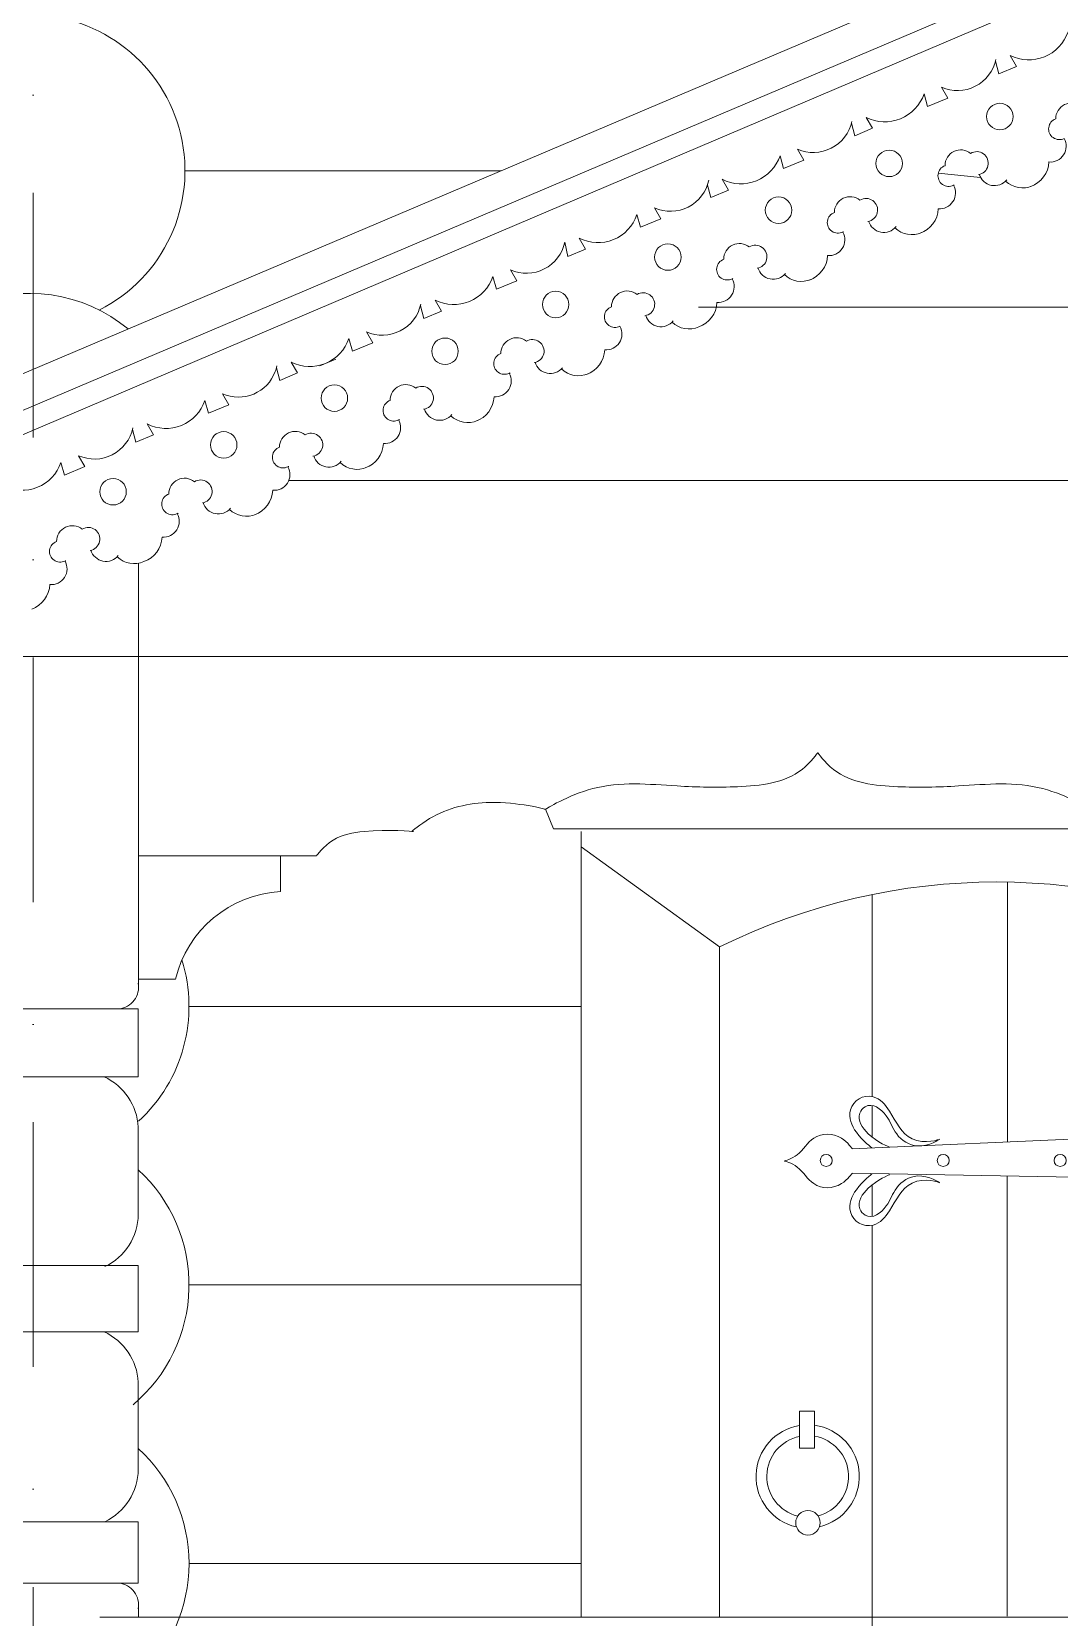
# Model space of a CAD drawing. Header units: millimetres. Extents: x 2399 to 111977, y 1313 to 59551.
# Drawn here: x 10043 to 11526, y 32901 to 35189 of the extents above; entities that cross this region are included whole.
import ezdxf

# ---------------------------------------------------------------- set-up
doc = ezdxf.new("R2010")
doc.units = ezdxf.units.MM
doc.linetypes.add('Штрихпунктирная', pattern=[670.277762, 352.777767, -176.388884, 0, -141.111112])
doc.layers.add('hatch1', color=7, linetype='Continuous', lineweight=20, true_color=0x6a6a6a)
doc.layers.add('main line', color=7, linetype='Continuous', lineweight=13)

msp = doc.modelspace()

# ---------------------------------------------------------------- linework, layer by layer
at = {"layer": 'hatch1', "color": 251, "linetype": 'Continuous', "lineweight": 20, "true_color": 0x6a6a6a}
for p, q in [((10796.3567, 34038.5173), (10784.9022, 34066.7)), ((11759.3104, 34038.5173), (10796.3567, 34038.5173)), ((10836.0856, 34034.7549), (10836.0856, 32901.1482)), ((11036.0856, 33868.1024), (10836.0856, 34012.7952)), ((11451.8742, 33586.897), (11451.8742, 33961.729)), ((11256.4721, 33943.7642), (11256.4721, 33652.1989)), ((11036.0856, 33868.1024), (11036.0856, 32901.1482)), ((10270.2827, 33782.3624), (10836.0856, 33782.3624)), ((11256.4721, 33639.3882), (11256.4721, 33593.6449)), ((11827.3902, 33603.53), (11227.6386, 33576.9647)), ((11827.3902, 33531.293), (11227.6386, 33541.8879)), ((11451.0094, 33537.942), (11451.0094, 32902.7316)), ((11256.4721, 33525.2077), (11256.4721, 33479.4644)), ((11256.4721, 33466.6537), (11256.4721, 32888.7857)), ((10270.2827, 33380.5109), (10836.0856, 33380.5109)), ((11173.1841, 33198.1951), (11151.4711, 33198.1951)), ((11151.4711, 33198.1951), (11151.4711, 33144.9632)), ((11173.1841, 33144.9632), (11173.1841, 33198.1951)), ((11151.4711, 33144.9632), (11173.1841, 33144.9632)), ((10270.2827, 32978.6595), (10836.0856, 32978.6595))]:
    msp.add_line(p, q, dxfattribs=at)
for centre, radius in [((11190.0344, 33560.1846), 8.701), ((11358.9021, 33560.1846), 8.701), ((11527.7698, 33560.1846), 8.701), ((11163.6737, 33037.4011), 17.6801)]:
    msp.add_circle(centre, radius, dxfattribs=at)
for centre, radius, start, end in [((11436.0856, 33061.7887), 900.0787, 63.6146861, 116.3853139), ((10045.2827, 33782.3867), 225, 312.5625433, 17.3285823), ((10045.2827, 33380.5312), 225, 309.8461312, 47.552612), ((11163.2662, 33104.1935), 74.5512, 99.1032948, 257.4224839), ((11163.2662, 33104.1935), 74.5512, 283.2765881, 82.3549978), ((11163.2662, 33104.1935), 58.9749, 101.5370782, 255.8347707), ((11163.2662, 33104.1935), 58.9749, 284.8643013, 80.3184695), ((10045.2827, 32978.6756), 225, 312.447388, 47.552612)]:
    msp.add_arc(centre, radius, start, end, dxfattribs=at)
for points, knots in [([(11256.1431, 33578.2273), (11256.1431, 33578.2273), (11242.8994, 33587.861), (11233.4885, 33600.8818), (11226.606, 33610.4045), (11221.8709, 33621.7456), (11224.8975, 33632.9439), (11228.7363, 33647.1473), (11243.5109, 33655.7191), (11257.7213, 33651.8947), (11268.1113, 33649.0985), (11275.4138, 33640.4918), (11281.3393, 33631.3511), (11291.0149, 33616.4256), (11298.2229, 33599.0205), (11313.9577, 33591.3212), (11332.3613, 33582.316), (11353.9624, 33590.9167), (11353.9624, 33590.9167)], [0, 0, 0, 0, 1, 1, 1, 2, 2, 2, 3, 3, 3, 4, 4, 4, 5, 5, 5, 6, 6, 6, 6]), ([(11353.9624, 33590.9167), (11353.9624, 33590.9167), (11338.7579, 33579.9807), (11321.6263, 33581.1278), (11309.5822, 33581.9343), (11298.8792, 33588.6327), (11291.7252, 33598.3912), (11285.7889, 33606.4887), (11282.5379, 33616.2375), (11276.7042, 33624.4084), (11269.1643, 33634.9689), (11257.0192, 33643.6703), (11246.129, 33637.6655), (11242.5408, 33635.687), (11239.9097, 33632.4606), (11238.5735, 33628.5828), (11234.832, 33617.7246), (11242.0742, 33606.8443), (11250.5936, 33598.7041), (11263.805, 33586.0808), (11281.3393, 33579.3433), (11281.3393, 33579.3433)], [0, 0, 0, 0, 1, 1, 1, 2, 2, 2, 3, 3, 3, 4, 4, 4, 5, 5, 5, 6, 6, 6, 7, 7, 7, 7]), ([(11227.6386, 33576.9647), (11227.6386, 33576.9647), (11221.2635, 33586.4066), (11211.869, 33592.1848), (11199.6187, 33599.7196), (11183.9345, 33600.1316), (11171.9891, 33592.1848), (11162.5686, 33585.9178), (11157.0711, 33575.3201), (11148.1323, 33568.3281), (11140.1198, 33562.0606), (11129.9727, 33559.4263), (11129.9727, 33559.4263)], [0, 0, 0, 0, 1, 1, 1, 2, 2, 2, 3, 3, 3, 4, 4, 4, 4]), ([(11227.6386, 33541.8879), (11227.6386, 33541.8879), (11221.2635, 33532.446), (11211.869, 33526.6678), (11199.6187, 33519.133), (11183.9345, 33518.721), (11171.9891, 33526.6678), (11162.5686, 33532.9348), (11157.0711, 33543.5325), (11148.1323, 33550.5245), (11140.1198, 33556.792), (11129.9727, 33559.4263), (11129.9727, 33559.4263)], [0, 0, 0, 0, 1, 1, 1, 2, 2, 2, 3, 3, 3, 4, 4, 4, 4]), ([(11256.1431, 33540.6253), (11256.1431, 33540.6253), (11242.8994, 33530.9916), (11233.4885, 33517.9708), (11226.606, 33508.4481), (11221.8709, 33497.107), (11224.8975, 33485.9087), (11228.7363, 33471.7053), (11243.5109, 33463.1335), (11257.7213, 33466.9579), (11268.1113, 33469.7541), (11275.4138, 33478.3608), (11281.3393, 33487.5015), (11291.0149, 33502.427), (11298.2229, 33519.8321), (11313.9577, 33527.5314), (11332.3613, 33536.5366), (11353.9624, 33527.9359), (11353.9624, 33527.9359)], [0, 0, 0, 0, 1, 1, 1, 2, 2, 2, 3, 3, 3, 4, 4, 4, 5, 5, 5, 6, 6, 6, 6]), ([(11353.9624, 33527.9359), (11353.9624, 33527.9359), (11338.7579, 33538.8719), (11321.6263, 33537.7248), (11309.5822, 33536.9183), (11298.8792, 33530.2199), (11291.7252, 33520.4614), (11285.7889, 33512.3639), (11282.5379, 33502.6151), (11276.7042, 33494.4442), (11269.1643, 33483.8837), (11257.0192, 33475.1823), (11246.129, 33481.1871), (11242.5408, 33483.1656), (11239.9097, 33486.392), (11238.5735, 33490.2698), (11234.832, 33501.128), (11242.0742, 33512.0083), (11250.5936, 33520.1485), (11263.805, 33532.7718), (11281.3393, 33539.5093), (11281.3393, 33539.5093)], [0, 0, 0, 0, 1, 1, 1, 2, 2, 2, 3, 3, 3, 4, 4, 4, 5, 5, 5, 6, 6, 6, 7, 7, 7, 7])]:
    msp.add_open_spline(points, degree=3, knots=knots, dxfattribs=at)
at = {"layer": 'main line', "color": 7, "linetype": 'Continuous', "lineweight": 13}
for p, q in [((15368.1003, 36958.9564), (9227.0702, 34354.4995)), ((15399.0035, 36919.3338), (8930.5796, 34176.0268)), ((9447.4128, 34359.3947), (15421.2302, 36900.0267)), ((11434.2677, 35146.0876), (11439.3595, 35127.8651)), ((11439.3595, 35127.8651), (11464.4994, 35138.5157)), ((11464.4994, 35138.5157), (11455.5523, 35154.2733)), ((11331.1723, 35098.8397), (11336.2641, 35080.6172)), ((11336.2641, 35080.6172), (11365.4468, 35092.7375)), ((11365.4468, 35092.7375), (11356.4997, 35108.4952)), ((11226.4303, 35056.7354), (11231.5221, 35038.5128)), ((11231.5221, 35038.5128), (11256.662, 35049.1635)), ((11256.662, 35049.1635), (11247.7149, 35064.9211)), ((11123.3349, 35009.4875), (11128.4267, 34991.2649)), ((11128.4267, 34991.2649), (11157.6094, 35003.3853)), ((11157.6094, 35003.3853), (11148.6623, 35019.1429)), ((10264.4557, 34987.9169), (10720.6004, 34987.9169)), ((11048.8246, 34959.8112), (11039.8775, 34975.5688)), ((11412.8554, 34978.274), (11351.6965, 34984.3118)), ((11018.5929, 34967.3831), (11023.6848, 34949.1606)), ((11023.6848, 34949.1606), (11048.8246, 34959.8112)), ((10951.1351, 34918.5162), (10942.188, 34934.2739)), ((10916.8607, 34924.6184), (10921.9525, 34906.3958)), ((10921.9525, 34906.3958), (10951.1351, 34918.5162)), ((10812.7065, 34885.0114), (10817.2105, 34864.2915)), ((10842.3504, 34874.9421), (10833.4033, 34890.6998)), ((10817.2105, 34864.2915), (10842.3504, 34874.9421)), ((10743.2978, 34829.164), (10734.3507, 34844.9216)), ((10709.0233, 34835.2661), (10714.1151, 34817.0436)), ((10714.1151, 34817.0436), (10743.2978, 34829.164)), ((10604.2813, 34793.1618), (10609.3731, 34774.9393)), ((10634.513, 34785.5899), (10625.5659, 34801.3475)), ((10609.3731, 34774.9393), (10634.513, 34785.5899)), ((11005.7206, 34791.1796), (12964.4113, 34791.1796)), ((10535.4604, 34739.8117), (10526.5133, 34755.5694)), ((10501.1859, 34745.9139), (10506.2777, 34727.6913)), ((10506.2777, 34727.6913), (10535.4604, 34739.8117)), ((10396.4439, 34703.8096), (10401.5358, 34685.587)), ((10426.6756, 34696.2376), (10417.7285, 34711.9953)), ((10482.0287, 34716.3012), (10458.8987, 34706.4203)), ((10401.5358, 34685.587), (10426.6756, 34696.2376)), ((10293.3485, 34656.5616), (10298.4404, 34638.3391)), ((10327.623, 34650.4595), (10318.6759, 34666.2171)), ((10298.4404, 34638.3391), (10327.623, 34650.4595)), ((10188.6065, 34614.4573), (10193.6984, 34596.2348)), ((10218.8383, 34606.8854), (10209.8912, 34622.643)), ((10193.6984, 34596.2348), (10218.8383, 34606.8854)), ((10085.5111, 34567.2094), (10090.603, 34548.9868)), ((10119.7856, 34561.1072), (10110.8385, 34576.8648)), ((10090.603, 34548.9868), (10119.7856, 34561.1072)), ((10414.3375, 34541.1796), (12922.0946, 34541.1796)), ((10197.1869, 33813.1955), (10197.1869, 34421.6543)), ((9770.6136, 34286.9612), (13765.5788, 34286.9612)), ((10454.407, 33999.7568), (10197.1869, 33999.7568)), ((10402.5404, 33999.7568), (10402.5404, 33948.2269)), ((10250.6822, 33821.7053), (10197.1869, 33821.7053)), ((9888.0256, 33778.7278), (10197.1381, 33778.7278)), ((10197.1381, 33680.8128), (10197.1381, 33778.7278)), ((9888.0256, 33680.8128), (10197.1381, 33680.8128)), ((10197.1381, 33482.4713), (10197.1381, 33608.2661)), ((10197.1381, 33482.4713), (10197.1381, 33608.2661)), ((9888.0256, 33408.5828), (10197.1381, 33408.5828)), ((10197.1381, 33312.9005), (10197.1381, 33408.5828)), ((9888.0256, 33312.9005), (10197.1381, 33312.9005)), ((10197.1381, 33114.559), (10197.1381, 33240.3539)), ((10197.1381, 33114.559), (10197.1381, 33240.3539)), ((9888.0256, 33038.9884), (10197.1381, 33038.9884)), ((10197.1381, 32950.315), (10197.1381, 33038.9884)), ((9888.0256, 32950.315), (10197.1381, 32950.315)), ((10197.1869, 32901.1482), (10197.1869, 32916.7841)), ((12183.2651, 32901.1482), (10141.4349, 32901.1482))]:
    msp.add_line(p, q, dxfattribs=at)
at = {"layer": 'main line', "color": 7, "linetype": 'Штрихпунктирная', "lineweight": 13}
msp.add_line((10045.2827, 36296.6357), (10045.2827, 29503.8182), dxfattribs=at)
at = {"layer": 'main line', "color": 7, "linetype": 'Continuous', "lineweight": 13, "flags": 128}
for points in [[(11569.5754, 35049.8914, 1.219803903), (11558.1662, 35080.5506, 0.63216014), (11521.2139, 35062.7582, 1.067465283), (11533.3787, 35034.588, -0.60309642), (11511.4881, 35000.6157)], [(11569.5754, 35049.8914, 1.219803903), (11558.1662, 35080.5506, 0.63216014), (11521.2139, 35062.7582, 1.067465283), (11533.3787, 35034.588, -0.60309642), (11511.4881, 35000.6157)], [(11569.5754, 35049.8914, 1.219803903), (11558.1662, 35080.5506, 0.63216014), (11521.2139, 35062.7582, 1.067465283), (11533.3787, 35034.588, -0.60309642), (11511.4881, 35000.6157)], [(11569.5754, 35049.8914, 1.219803903), (11558.1662, 35080.5506, 0.63216014), (11521.2139, 35062.7582, 1.067465283), (11533.3787, 35034.588, -0.60309642), (11511.4881, 35000.6157)], [(11569.5754, 35049.8914, 1.219803903), (11558.1662, 35080.5506, 0.63216014), (11521.2139, 35062.7582, 1.067465283), (11533.3787, 35034.588, -0.60309642), (11511.4881, 35000.6157)], [(11569.5754, 35049.8914, 1.219803903), (11558.1662, 35080.5506, 0.63216014), (11521.2139, 35062.7582, 1.067465283), (11533.3787, 35034.588, -0.60309642), (11511.4881, 35000.6157)], [(11409.8519, 34982.3629, 1.219803903), (11398.4427, 35013.022, 0.63216014), (11361.4903, 34995.2296, 1.067465283), (11373.6551, 34967.0595, -0.60309642), (11351.7646, 34933.0871)], [(11409.8519, 34982.3629, 1.219803903), (11398.4427, 35013.022, 0.63216014), (11361.4903, 34995.2296, 1.067465283), (11373.6551, 34967.0595, -0.60309642), (11351.7646, 34933.0871)], [(11409.8519, 34982.3629, 1.219803903), (11398.4427, 35013.022, 0.63216014), (11361.4903, 34995.2296, 1.067465283), (11373.6551, 34967.0595, -0.60309642), (11351.7646, 34933.0871)], [(11409.8519, 34982.3629, 1.219803903), (11398.4427, 35013.022, 0.63216014), (11361.4903, 34995.2296, 1.067465283), (11373.6551, 34967.0595, -0.60309642), (11351.7646, 34933.0871)], [(11409.8519, 34982.3629, 1.219803903), (11398.4427, 35013.022, 0.63216014), (11361.4903, 34995.2296, 1.067465283), (11373.6551, 34967.0595, -0.60309642), (11351.7646, 34933.0871)], [(11409.8519, 34982.3629, 1.219803903), (11398.4427, 35013.022, 0.63216014), (11361.4903, 34995.2296, 1.067465283), (11373.6551, 34967.0595, -0.60309642), (11351.7646, 34933.0871)], [(11485.2551, 34965.2664, 0.304535594), (11511.4881, 35000.6157)], [(11485.2551, 34965.2664, 0.304535594), (11511.4881, 35000.6157)], [(11485.2551, 34965.2664, 0.304535594), (11511.4881, 35000.6157)], [(11485.2551, 34965.2664, 0.304535594), (11511.4881, 35000.6157)], [(11485.2551, 34965.2664, 0.304535594), (11511.4881, 35000.6157)], [(11485.2551, 34965.2664, 0.304535594), (11511.4881, 35000.6157)], [(11410.955, 34982.8293, 0.60309642), (11450.5764, 34974.8632)], [(11410.955, 34982.8293, 0.60309642), (11450.5764, 34974.8632)], [(11410.955, 34982.8293, 0.60309642), (11450.5764, 34974.8632)], [(11410.955, 34982.8293, 0.60309642), (11450.5764, 34974.8632)], [(11410.955, 34982.8293, 0.60309642), (11450.5764, 34974.8632)], [(11410.955, 34982.8293, 0.60309642), (11450.5764, 34974.8632)], [(11374.7583, 34967.5259, -0.017938026), (11373.7744, 34966.8451)], [(11374.7583, 34967.5259, -0.017938026), (11373.7744, 34966.8451)], [(11374.7583, 34967.5259, -0.017938026), (11373.7744, 34966.8451)], [(11374.7583, 34967.5259, -0.017938026), (11373.7744, 34966.8451)], [(11374.7583, 34967.5259, -0.017938026), (11373.7744, 34966.8451)], [(11374.7583, 34967.5259, -0.017938026), (11373.7744, 34966.8451)], [(11449.0124, 34973.1327, 0.304535594), (11487.5161, 34966.2223)], [(11449.0124, 34973.1327, 0.304535594), (11487.5161, 34966.2223)], [(11449.0124, 34973.1327, 0.304535594), (11487.5161, 34966.2223)], [(11449.0124, 34973.1327, 0.304535594), (11487.5161, 34966.2223)], [(11449.0124, 34973.1327, 0.304535594), (11487.5161, 34966.2223)], [(11449.0124, 34973.1327, 0.304535594), (11487.5161, 34966.2223)], [(11250.1283, 34914.8343, 1.219803903), (11238.7192, 34945.4935, 0.63216014), (11201.7668, 34927.7011, 1.067465283), (11213.9316, 34899.5309, -0.60309642), (11192.0411, 34865.5586)], [(11250.1283, 34914.8343, 1.219803903), (11238.7192, 34945.4935, 0.63216014), (11201.7668, 34927.7011, 1.067465283), (11213.9316, 34899.5309, -0.60309642), (11192.0411, 34865.5586)], [(11250.1283, 34914.8343, 1.219803903), (11238.7192, 34945.4935, 0.63216014), (11201.7668, 34927.7011, 1.067465283), (11213.9316, 34899.5309, -0.60309642), (11192.0411, 34865.5586)], [(11250.1283, 34914.8343, 1.219803903), (11238.7192, 34945.4935, 0.63216014), (11201.7668, 34927.7011, 1.067465283), (11213.9316, 34899.5309, -0.60309642), (11192.0411, 34865.5586)], [(11250.1283, 34914.8343, 1.219803903), (11238.7192, 34945.4935, 0.63216014), (11201.7668, 34927.7011, 1.067465283), (11213.9316, 34899.5309, -0.60309642), (11192.0411, 34865.5586)], [(11250.1283, 34914.8343, 1.219803903), (11238.7192, 34945.4935, 0.63216014), (11201.7668, 34927.7011, 1.067465283), (11213.9316, 34899.5309, -0.60309642), (11192.0411, 34865.5586)], [(11325.5316, 34897.7379, 0.304535594), (11351.7646, 34933.0871)], [(11325.5316, 34897.7379, 0.304535594), (11351.7646, 34933.0871)], [(11325.5316, 34897.7379, 0.304535594), (11351.7646, 34933.0871)], [(11325.5316, 34897.7379, 0.304535594), (11351.7646, 34933.0871)], [(11325.5316, 34897.7379, 0.304535594), (11351.7646, 34933.0871)], [(11325.5316, 34897.7379, 0.304535594), (11351.7646, 34933.0871)], [(11251.2315, 34915.3007, 0.60309642), (11290.8529, 34907.3346)], [(11251.2315, 34915.3007, 0.60309642), (11290.8529, 34907.3346)], [(11251.2315, 34915.3007, 0.60309642), (11290.8529, 34907.3346)], [(11251.2315, 34915.3007, 0.60309642), (11290.8529, 34907.3346)], [(11251.2315, 34915.3007, 0.60309642), (11290.8529, 34907.3346)], [(11251.2315, 34915.3007, 0.60309642), (11290.8529, 34907.3346)], [(11215.0348, 34899.9973, -0.017938026), (11214.0508, 34899.3165)], [(11215.0348, 34899.9973, -0.017938026), (11214.0508, 34899.3165)], [(11215.0348, 34899.9973, -0.017938026), (11214.0508, 34899.3165)], [(11215.0348, 34899.9973, -0.017938026), (11214.0508, 34899.3165)], [(11215.0348, 34899.9973, -0.017938026), (11214.0508, 34899.3165)], [(11215.0348, 34899.9973, -0.017938026), (11214.0508, 34899.3165)], [(11289.2889, 34905.6041, 0.304535594), (11327.7926, 34898.6938)], [(11289.2889, 34905.6041, 0.304535594), (11327.7926, 34898.6938)], [(11289.2889, 34905.6041, 0.304535594), (11327.7926, 34898.6938)], [(11289.2889, 34905.6041, 0.304535594), (11327.7926, 34898.6938)], [(11289.2889, 34905.6041, 0.304535594), (11327.7926, 34898.6938)], [(11289.2889, 34905.6041, 0.304535594), (11327.7926, 34898.6938)], [(11090.4048, 34847.3057, 1.219803903), (11078.9957, 34877.9649, 0.63216014), (11042.0433, 34860.1725, 1.067465283), (11054.2081, 34832.0023, -0.60309642), (11032.3176, 34798.03)], [(11090.4048, 34847.3057, 1.219803903), (11078.9957, 34877.9649, 0.63216014), (11042.0433, 34860.1725, 1.067465283), (11054.2081, 34832.0023, -0.60309642), (11032.3176, 34798.03)], [(11090.4048, 34847.3057, 1.219803903), (11078.9957, 34877.9649, 0.63216014), (11042.0433, 34860.1725, 1.067465283), (11054.2081, 34832.0023, -0.60309642), (11032.3176, 34798.03)], [(11090.4048, 34847.3057, 1.219803903), (11078.9957, 34877.9649, 0.63216014), (11042.0433, 34860.1725, 1.067465283), (11054.2081, 34832.0023, -0.60309642), (11032.3176, 34798.03)], [(11090.4048, 34847.3057, 1.219803903), (11078.9957, 34877.9649, 0.63216014), (11042.0433, 34860.1725, 1.067465283), (11054.2081, 34832.0023, -0.60309642), (11032.3176, 34798.03)], [(11090.4048, 34847.3057, 1.219803903), (11078.9957, 34877.9649, 0.63216014), (11042.0433, 34860.1725, 1.067465283), (11054.2081, 34832.0023, -0.60309642), (11032.3176, 34798.03)], [(11165.8081, 34830.2093, 0.304535594), (11192.0411, 34865.5586)], [(11165.8081, 34830.2093, 0.304535594), (11192.0411, 34865.5586)], [(11165.8081, 34830.2093, 0.304535594), (11192.0411, 34865.5586)], [(11165.8081, 34830.2093, 0.304535594), (11192.0411, 34865.5586)], [(11165.8081, 34830.2093, 0.304535594), (11192.0411, 34865.5586)], [(11165.8081, 34830.2093, 0.304535594), (11192.0411, 34865.5586)], [(11091.508, 34847.7721, 0.60309642), (11131.1294, 34839.8061)], [(11091.508, 34847.7721, 0.60309642), (11131.1294, 34839.8061)], [(11091.508, 34847.7721, 0.60309642), (11131.1294, 34839.8061)], [(11091.508, 34847.7721, 0.60309642), (11131.1294, 34839.8061)], [(11091.508, 34847.7721, 0.60309642), (11131.1294, 34839.8061)], [(11091.508, 34847.7721, 0.60309642), (11131.1294, 34839.8061)], [(11055.3113, 34832.4687, -0.017938026), (11054.3273, 34831.788)], [(11055.3113, 34832.4687, -0.017938026), (11054.3273, 34831.788)], [(11055.3113, 34832.4687, -0.017938026), (11054.3273, 34831.788)], [(11055.3113, 34832.4687, -0.017938026), (11054.3273, 34831.788)], [(11055.3113, 34832.4687, -0.017938026), (11054.3273, 34831.788)], [(11055.3113, 34832.4687, -0.017938026), (11054.3273, 34831.788)], [(11129.5654, 34838.0756, 0.304535594), (11168.069, 34831.1652)], [(11129.5654, 34838.0756, 0.304535594), (11168.069, 34831.1652)], [(11129.5654, 34838.0756, 0.304535594), (11168.069, 34831.1652)], [(11129.5654, 34838.0756, 0.304535594), (11168.069, 34831.1652)], [(11129.5654, 34838.0756, 0.304535594), (11168.069, 34831.1652)], [(11129.5654, 34838.0756, 0.304535594), (11168.069, 34831.1652)], [(10928.4203, 34778.8213, 1.219803903), (10917.0112, 34809.4804, 0.63216014), (10880.0588, 34791.6881, 1.067465283), (10892.2236, 34763.5179, -0.60309642), (10870.3331, 34729.5456)], [(10928.4203, 34778.8213, 1.219803903), (10917.0112, 34809.4804, 0.63216014), (10880.0588, 34791.6881, 1.067465283), (10892.2236, 34763.5179, -0.60309642), (10870.3331, 34729.5456)], [(10928.4203, 34778.8213, 1.219803903), (10917.0112, 34809.4804, 0.63216014), (10880.0588, 34791.6881, 1.067465283), (10892.2236, 34763.5179, -0.60309642), (10870.3331, 34729.5456)], [(10928.4203, 34778.8213, 1.219803903), (10917.0112, 34809.4804, 0.63216014), (10880.0588, 34791.6881, 1.067465283), (10892.2236, 34763.5179, -0.60309642), (10870.3331, 34729.5456)], [(10928.4203, 34778.8213, 1.219803903), (10917.0112, 34809.4804, 0.63216014), (10880.0588, 34791.6881, 1.067465283), (10892.2236, 34763.5179, -0.60309642), (10870.3331, 34729.5456)], [(10928.4203, 34778.8213, 1.219803903), (10917.0112, 34809.4804, 0.63216014), (10880.0588, 34791.6881, 1.067465283), (10892.2236, 34763.5179, -0.60309642), (10870.3331, 34729.5456)], [(11006.0846, 34762.6807, 0.304535594), (11032.3176, 34798.03)], [(11006.0846, 34762.6807, 0.304535594), (11032.3176, 34798.03)], [(11006.0846, 34762.6807, 0.304535594), (11032.3176, 34798.03)], [(11006.0846, 34762.6807, 0.304535594), (11032.3176, 34798.03)], [(11006.0846, 34762.6807, 0.304535594), (11032.3176, 34798.03)], [(11006.0846, 34762.6807, 0.304535594), (11032.3176, 34798.03)], [(10929.5235, 34779.2877, 0.60309642), (10969.1449, 34771.3216)], [(10929.5235, 34779.2877, 0.60309642), (10969.1449, 34771.3216)], [(10929.5235, 34779.2877, 0.60309642), (10969.1449, 34771.3216)], [(10929.5235, 34779.2877, 0.60309642), (10969.1449, 34771.3216)], [(10929.5235, 34779.2877, 0.60309642), (10969.1449, 34771.3216)], [(10929.5235, 34779.2877, 0.60309642), (10969.1449, 34771.3216)], [(10768.6968, 34711.2927, 1.219803903), (10757.2876, 34741.9519, 0.63216014), (10720.3353, 34724.1595, 1.067465283), (10732.5001, 34695.9893, -0.60309642), (10710.6096, 34662.017)], [(10768.6968, 34711.2927, 1.219803903), (10757.2876, 34741.9519, 0.63216014), (10720.3353, 34724.1595, 1.067465283), (10732.5001, 34695.9893, -0.60309642), (10710.6096, 34662.017)], [(10768.6968, 34711.2927, 1.219803903), (10757.2876, 34741.9519, 0.63216014), (10720.3353, 34724.1595, 1.067465283), (10732.5001, 34695.9893, -0.60309642), (10710.6096, 34662.017)], [(10768.6968, 34711.2927, 1.219803903), (10757.2876, 34741.9519, 0.63216014), (10720.3353, 34724.1595, 1.067465283), (10732.5001, 34695.9893, -0.60309642), (10710.6096, 34662.017)], [(10768.6968, 34711.2927, 1.219803903), (10757.2876, 34741.9519, 0.63216014), (10720.3353, 34724.1595, 1.067465283), (10732.5001, 34695.9893, -0.60309642), (10710.6096, 34662.017)], [(10768.6968, 34711.2927, 1.219803903), (10757.2876, 34741.9519, 0.63216014), (10720.3353, 34724.1595, 1.067465283), (10732.5001, 34695.9893, -0.60309642), (10710.6096, 34662.017)], [(10967.5809, 34769.5911, 0.304535594), (11006.0846, 34762.6807)], [(10967.5809, 34769.5911, 0.304535594), (11006.0846, 34762.6807)], [(10967.5809, 34769.5911, 0.304535594), (11006.0846, 34762.6807)], [(10967.5809, 34769.5911, 0.304535594), (11006.0846, 34762.6807)], [(10967.5809, 34769.5911, 0.304535594), (11006.0846, 34762.6807)], [(10967.5809, 34769.5911, 0.304535594), (11006.0846, 34762.6807)], [(10844.1001, 34694.1963, 0.304535594), (10870.3331, 34729.5456)], [(10844.1001, 34694.1963, 0.304535594), (10870.3331, 34729.5456)], [(10844.1001, 34694.1963, 0.304535594), (10870.3331, 34729.5456)], [(10844.1001, 34694.1963, 0.304535594), (10870.3331, 34729.5456)], [(10844.1001, 34694.1963, 0.304535594), (10870.3331, 34729.5456)], [(10844.1001, 34694.1963, 0.304535594), (10870.3331, 34729.5456)], [(10769.8, 34711.7591, 0.60309642), (10809.4214, 34703.7931)], [(10769.8, 34711.7591, 0.60309642), (10809.4214, 34703.7931)], [(10769.8, 34711.7591, 0.60309642), (10809.4214, 34703.7931)], [(10769.8, 34711.7591, 0.60309642), (10809.4214, 34703.7931)], [(10769.8, 34711.7591, 0.60309642), (10809.4214, 34703.7931)], [(10769.8, 34711.7591, 0.60309642), (10809.4214, 34703.7931)], [(10807.8574, 34702.0625, 0.304535594), (10846.361, 34695.1522)], [(10807.8574, 34702.0625, 0.304535594), (10846.361, 34695.1522)], [(10807.8574, 34702.0625, 0.304535594), (10846.361, 34695.1522)], [(10807.8574, 34702.0625, 0.304535594), (10846.361, 34695.1522)], [(10807.8574, 34702.0625, 0.304535594), (10846.361, 34695.1522)], [(10807.8574, 34702.0625, 0.304535594), (10846.361, 34695.1522)], [(10608.9733, 34643.7642, 1.219803903), (10597.5641, 34674.4233, 0.63216014), (10560.6118, 34656.631, 1.067465283), (10572.7766, 34628.4608, -0.60309642), (10550.886, 34594.4885)], [(10608.9733, 34643.7642, 1.219803903), (10597.5641, 34674.4233, 0.63216014), (10560.6118, 34656.631, 1.067465283), (10572.7766, 34628.4608, -0.60309642), (10550.886, 34594.4885)], [(10608.9733, 34643.7642, 1.219803903), (10597.5641, 34674.4233, 0.63216014), (10560.6118, 34656.631, 1.067465283), (10572.7766, 34628.4608, -0.60309642), (10550.886, 34594.4885)], [(10608.9733, 34643.7642, 1.219803903), (10597.5641, 34674.4233, 0.63216014), (10560.6118, 34656.631, 1.067465283), (10572.7766, 34628.4608, -0.60309642), (10550.886, 34594.4885)], [(10608.9733, 34643.7642, 1.219803903), (10597.5641, 34674.4233, 0.63216014), (10560.6118, 34656.631, 1.067465283), (10572.7766, 34628.4608, -0.60309642), (10550.886, 34594.4885)], [(10608.9733, 34643.7642, 1.219803903), (10597.5641, 34674.4233, 0.63216014), (10560.6118, 34656.631, 1.067465283), (10572.7766, 34628.4608, -0.60309642), (10550.886, 34594.4885)], [(10733.6032, 34696.4557, -0.017938026), (10732.6193, 34695.775)], [(10733.6032, 34696.4557, -0.017938026), (10732.6193, 34695.775)], [(10733.6032, 34696.4557, -0.017938026), (10732.6193, 34695.775)], [(10733.6032, 34696.4557, -0.017938026), (10732.6193, 34695.775)], [(10733.6032, 34696.4557, -0.017938026), (10732.6193, 34695.775)], [(10733.6032, 34696.4557, -0.017938026), (10732.6193, 34695.775)], [(10684.3766, 34626.6677, 0.304535594), (10710.6096, 34662.017)], [(10684.3766, 34626.6677, 0.304535594), (10710.6096, 34662.017)], [(10684.3766, 34626.6677, 0.304535594), (10710.6096, 34662.017)], [(10684.3766, 34626.6677, 0.304535594), (10710.6096, 34662.017)], [(10684.3766, 34626.6677, 0.304535594), (10710.6096, 34662.017)], [(10684.3766, 34626.6677, 0.304535594), (10710.6096, 34662.017)], [(10610.0764, 34644.2306, 0.60309642), (10649.6978, 34636.2645)], [(10610.0764, 34644.2306, 0.60309642), (10649.6978, 34636.2645)], [(10610.0764, 34644.2306, 0.60309642), (10649.6978, 34636.2645)], [(10610.0764, 34644.2306, 0.60309642), (10649.6978, 34636.2645)], [(10610.0764, 34644.2306, 0.60309642), (10649.6978, 34636.2645)], [(10610.0764, 34644.2306, 0.60309642), (10649.6978, 34636.2645)], [(10648.1339, 34634.534, 0.304535594), (10686.6375, 34627.6236)], [(10648.1339, 34634.534, 0.304535594), (10686.6375, 34627.6236)], [(10648.1339, 34634.534, 0.304535594), (10686.6375, 34627.6236)], [(10648.1339, 34634.534, 0.304535594), (10686.6375, 34627.6236)], [(10648.1339, 34634.534, 0.304535594), (10686.6375, 34627.6236)], [(10648.1339, 34634.534, 0.304535594), (10686.6375, 34627.6236)], [(10449.2498, 34576.2356, 1.219803903), (10437.8406, 34606.8948, 0.63216014), (10400.8882, 34589.1024, 1.067465283), (10413.053, 34560.9322, -0.60309642), (10391.1625, 34526.9599)], [(10449.2498, 34576.2356, 1.219803903), (10437.8406, 34606.8948, 0.63216014), (10400.8882, 34589.1024, 1.067465283), (10413.053, 34560.9322, -0.60309642), (10391.1625, 34526.9599)], [(10449.2498, 34576.2356, 1.219803903), (10437.8406, 34606.8948, 0.63216014), (10400.8882, 34589.1024, 1.067465283), (10413.053, 34560.9322, -0.60309642), (10391.1625, 34526.9599)], [(10449.2498, 34576.2356, 1.219803903), (10437.8406, 34606.8948, 0.63216014), (10400.8882, 34589.1024, 1.067465283), (10413.053, 34560.9322, -0.60309642), (10391.1625, 34526.9599)], [(10449.2498, 34576.2356, 1.219803903), (10437.8406, 34606.8948, 0.63216014), (10400.8882, 34589.1024, 1.067465283), (10413.053, 34560.9322, -0.60309642), (10391.1625, 34526.9599)], [(10449.2498, 34576.2356, 1.219803903), (10437.8406, 34606.8948, 0.63216014), (10400.8882, 34589.1024, 1.067465283), (10413.053, 34560.9322, -0.60309642), (10391.1625, 34526.9599)], [(10573.8797, 34628.9272, -0.017938026), (10572.8958, 34628.2464)], [(10573.8797, 34628.9272, -0.017938026), (10572.8958, 34628.2464)], [(10573.8797, 34628.9272, -0.017938026), (10572.8958, 34628.2464)], [(10573.8797, 34628.9272, -0.017938026), (10572.8958, 34628.2464)], [(10573.8797, 34628.9272, -0.017938026), (10572.8958, 34628.2464)], [(10573.8797, 34628.9272, -0.017938026), (10572.8958, 34628.2464)], [(10524.653, 34559.1392, 0.304535594), (10550.886, 34594.4885)], [(10524.653, 34559.1392, 0.304535594), (10550.886, 34594.4885)], [(10524.653, 34559.1392, 0.304535594), (10550.886, 34594.4885)], [(10524.653, 34559.1392, 0.304535594), (10550.886, 34594.4885)], [(10524.653, 34559.1392, 0.304535594), (10550.886, 34594.4885)], [(10524.653, 34559.1392, 0.304535594), (10550.886, 34594.4885)], [(10450.3529, 34576.702, 0.60309642), (10489.9743, 34568.736)], [(10450.3529, 34576.702, 0.60309642), (10489.9743, 34568.736)], [(10450.3529, 34576.702, 0.60309642), (10489.9743, 34568.736)], [(10450.3529, 34576.702, 0.60309642), (10489.9743, 34568.736)], [(10450.3529, 34576.702, 0.60309642), (10489.9743, 34568.736)], [(10450.3529, 34576.702, 0.60309642), (10489.9743, 34568.736)], [(10488.4103, 34567.0054, 0.304535594), (10526.914, 34560.0951)], [(10488.4103, 34567.0054, 0.304535594), (10526.914, 34560.0951)], [(10488.4103, 34567.0054, 0.304535594), (10526.914, 34560.0951)], [(10488.4103, 34567.0054, 0.304535594), (10526.914, 34560.0951)], [(10488.4103, 34567.0054, 0.304535594), (10526.914, 34560.0951)], [(10488.4103, 34567.0054, 0.304535594), (10526.914, 34560.0951)], [(10289.5262, 34508.7071, 1.219803903), (10278.1171, 34539.3662, 0.63216014), (10241.1647, 34521.5738, 1.067465283), (10253.3295, 34493.4037, -0.60309642), (10231.439, 34459.4313)], [(10289.5262, 34508.7071, 1.219803903), (10278.1171, 34539.3662, 0.63216014), (10241.1647, 34521.5738, 1.067465283), (10253.3295, 34493.4037, -0.60309642), (10231.439, 34459.4313)], [(10289.5262, 34508.7071, 1.219803903), (10278.1171, 34539.3662, 0.63216014), (10241.1647, 34521.5738, 1.067465283), (10253.3295, 34493.4037, -0.60309642), (10231.439, 34459.4313)], [(10289.5262, 34508.7071, 1.219803903), (10278.1171, 34539.3662, 0.63216014), (10241.1647, 34521.5738, 1.067465283), (10253.3295, 34493.4037, -0.60309642), (10231.439, 34459.4313)], [(10289.5262, 34508.7071, 1.219803903), (10278.1171, 34539.3662, 0.63216014), (10241.1647, 34521.5738, 1.067465283), (10253.3295, 34493.4037, -0.60309642), (10231.439, 34459.4313)], [(10289.5262, 34508.7071, 1.219803903), (10278.1171, 34539.3662, 0.63216014), (10241.1647, 34521.5738, 1.067465283), (10253.3295, 34493.4037, -0.60309642), (10231.439, 34459.4313)], [(10414.1562, 34561.3986, -0.017938026), (10413.1723, 34560.7179)], [(10414.1562, 34561.3986, -0.017938026), (10413.1723, 34560.7179)], [(10414.1562, 34561.3986, -0.017938026), (10413.1723, 34560.7179)], [(10414.1562, 34561.3986, -0.017938026), (10413.1723, 34560.7179)], [(10414.1562, 34561.3986, -0.017938026), (10413.1723, 34560.7179)], [(10414.1562, 34561.3986, -0.017938026), (10413.1723, 34560.7179)], [(10364.9295, 34491.6106, 0.304535594), (10391.1625, 34526.9599)], [(10364.9295, 34491.6106, 0.304535594), (10391.1625, 34526.9599)], [(10364.9295, 34491.6106, 0.304535594), (10391.1625, 34526.9599)], [(10364.9295, 34491.6106, 0.304535594), (10391.1625, 34526.9599)], [(10364.9295, 34491.6106, 0.304535594), (10391.1625, 34526.9599)], [(10364.9295, 34491.6106, 0.304535594), (10391.1625, 34526.9599)], [(10290.6294, 34509.1735, 0.60309642), (10330.2508, 34501.2074)], [(10290.6294, 34509.1735, 0.60309642), (10330.2508, 34501.2074)], [(10290.6294, 34509.1735, 0.60309642), (10330.2508, 34501.2074)], [(10290.6294, 34509.1735, 0.60309642), (10330.2508, 34501.2074)], [(10290.6294, 34509.1735, 0.60309642), (10330.2508, 34501.2074)], [(10290.6294, 34509.1735, 0.60309642), (10330.2508, 34501.2074)], [(10328.6868, 34499.4769, 0.304535594), (10367.1905, 34492.5665)], [(10328.6868, 34499.4769, 0.304535594), (10367.1905, 34492.5665)], [(10328.6868, 34499.4769, 0.304535594), (10367.1905, 34492.5665)], [(10328.6868, 34499.4769, 0.304535594), (10367.1905, 34492.5665)], [(10328.6868, 34499.4769, 0.304535594), (10367.1905, 34492.5665)], [(10328.6868, 34499.4769, 0.304535594), (10367.1905, 34492.5665)], [(10127.5418, 34440.2226, 1.219803903), (10116.1326, 34470.8817, 0.63216014), (10079.1802, 34453.0894, 1.067465283), (10091.345, 34424.9192, -0.60309642), (10069.4545, 34390.9469)], [(10127.5418, 34440.2226, 1.219803903), (10116.1326, 34470.8817, 0.63216014), (10079.1802, 34453.0894, 1.067465283), (10091.345, 34424.9192, -0.60309642), (10069.4545, 34390.9469)], [(10127.5418, 34440.2226, 1.219803903), (10116.1326, 34470.8817, 0.63216014), (10079.1802, 34453.0894, 1.067465283), (10091.345, 34424.9192, -0.60309642), (10069.4545, 34390.9469)], [(10127.5418, 34440.2226, 1.219803903), (10116.1326, 34470.8817, 0.63216014), (10079.1802, 34453.0894, 1.067465283), (10091.345, 34424.9192, -0.60309642), (10069.4545, 34390.9469)], [(10127.5418, 34440.2226, 1.219803903), (10116.1326, 34470.8817, 0.63216014), (10079.1802, 34453.0894, 1.067465283), (10091.345, 34424.9192, -0.60309642), (10069.4545, 34390.9469)], [(10127.5418, 34440.2226, 1.219803903), (10116.1326, 34470.8817, 0.63216014), (10079.1802, 34453.0894, 1.067465283), (10091.345, 34424.9192, -0.60309642), (10069.4545, 34390.9469)], [(10254.4327, 34493.8701, -0.017938026), (10253.4487, 34493.1893)], [(10254.4327, 34493.8701, -0.017938026), (10253.4487, 34493.1893)], [(10254.4327, 34493.8701, -0.017938026), (10253.4487, 34493.1893)], [(10254.4327, 34493.8701, -0.017938026), (10253.4487, 34493.1893)], [(10254.4327, 34493.8701, -0.017938026), (10253.4487, 34493.1893)], [(10254.4327, 34493.8701, -0.017938026), (10253.4487, 34493.1893)], [(10205.206, 34424.0821, 0.304535594), (10231.439, 34459.4313)], [(10205.206, 34424.0821, 0.304535594), (10231.439, 34459.4313)], [(10205.206, 34424.0821, 0.304535594), (10231.439, 34459.4313)], [(10205.206, 34424.0821, 0.304535594), (10231.439, 34459.4313)], [(10205.206, 34424.0821, 0.304535594), (10231.439, 34459.4313)], [(10205.206, 34424.0821, 0.304535594), (10231.439, 34459.4313)], [(10128.6449, 34440.689, 0.60309642), (10168.2663, 34432.7229)], [(10128.6449, 34440.689, 0.60309642), (10168.2663, 34432.7229)], [(10128.6449, 34440.689, 0.60309642), (10168.2663, 34432.7229)], [(10128.6449, 34440.689, 0.60309642), (10168.2663, 34432.7229)], [(10128.6449, 34440.689, 0.60309642), (10168.2663, 34432.7229)], [(10128.6449, 34440.689, 0.60309642), (10168.2663, 34432.7229)], [(10166.7023, 34430.9924, 0.304535594), (10205.206, 34424.0821)], [(10166.7023, 34430.9924, 0.304535594), (10205.206, 34424.0821)], [(10166.7023, 34430.9924, 0.304535594), (10205.206, 34424.0821)], [(10166.7023, 34430.9924, 0.304535594), (10205.206, 34424.0821)], [(10166.7023, 34430.9924, 0.304535594), (10205.206, 34424.0821)], [(10166.7023, 34430.9924, 0.304535594), (10205.206, 34424.0821)], [(10092.4482, 34425.3856, -0.017938026), (10091.4643, 34424.7048)], [(10092.4482, 34425.3856, -0.017938026), (10091.4643, 34424.7048)], [(10092.4482, 34425.3856, -0.017938026), (10091.4643, 34424.7048)], [(10092.4482, 34425.3856, -0.017938026), (10091.4643, 34424.7048)], [(10092.4482, 34425.3856, -0.017938026), (10091.4643, 34424.7048)], [(10092.4482, 34425.3856, -0.017938026), (10091.4643, 34424.7048)], [(10043.2215, 34355.5976, 0.304535594), (10069.4545, 34390.9469)], [(10043.2215, 34355.5976, 0.304535594), (10069.4545, 34390.9469)], [(10043.2215, 34355.5976, 0.304535594), (10069.4545, 34390.9469)], [(10043.2215, 34355.5976, 0.304535594), (10069.4545, 34390.9469)], [(10043.2215, 34355.5976, 0.304535594), (10069.4545, 34390.9469)], [(10043.2215, 34355.5976, 0.304535594), (10069.4545, 34390.9469)]]:
    msp.add_lwpolyline(points, format="xyb", dxfattribs=at)
at = {"layer": 'main line', "color": 7, "linetype": 'Continuous', "lineweight": 13}
for centre in [(11440.6689, 35066.0847), (11440.6689, 35066.0847), (11440.6689, 35066.0847), (11440.6689, 35066.0847), (11440.6689, 35066.0847), (11440.6689, 35066.0847), (11280.9454, 34998.5562), (11280.9454, 34998.5562), (11280.9454, 34998.5562), (11280.9454, 34998.5562), (11280.9454, 34998.5562), (11280.9454, 34998.5562), (11121.2218, 34931.0276), (11121.2218, 34931.0276), (11121.2218, 34931.0276), (11121.2218, 34931.0276), (11121.2218, 34931.0276), (11121.2218, 34931.0276), (10961.4983, 34863.499), (10961.4983, 34863.499), (10961.4983, 34863.499), (10961.4983, 34863.499), (10961.4983, 34863.499), (10961.4983, 34863.499), (10799.5138, 34795.0146), (10799.5138, 34795.0146), (10799.5138, 34795.0146), (10799.5138, 34795.0146), (10799.5138, 34795.0146), (10799.5138, 34795.0146), (10639.7903, 34727.486), (10639.7903, 34727.486), (10639.7903, 34727.486), (10639.7903, 34727.486), (10639.7903, 34727.486), (10639.7903, 34727.486), (10480.0668, 34659.9575), (10480.0668, 34659.9575), (10480.0668, 34659.9575), (10480.0668, 34659.9575), (10480.0668, 34659.9575), (10480.0668, 34659.9575), (10320.3433, 34592.4289), (10320.3433, 34592.4289), (10320.3433, 34592.4289), (10320.3433, 34592.4289), (10320.3433, 34592.4289), (10320.3433, 34592.4289), (10160.6197, 34524.9004), (10160.6197, 34524.9004), (10160.6197, 34524.9004), (10160.6197, 34524.9004), (10160.6197, 34524.9004), (10160.6197, 34524.9004)]:
    msp.add_circle(centre, 19.1338, dxfattribs=at)
for centre, radius, start, end in [((10039.4557, 34987.9534), 225, 296.7457516, 243.2542484), ((11482.5154, 35207.5635), 59.7232, 243.1620465, 341.0734376), ((11379.42, 35160.3156), 56.663, 246.1400141, 348.0520128), ((11274.678, 35118.2113), 59.7232, 243.1620465, 341.0734376), ((11171.5826, 35070.9634), 56.663, 246.1400141, 348.0520128), ((11066.8407, 35028.859), 59.7232, 243.1620465, 341.0734376), ((10965.1084, 34986.0943), 56.663, 246.1400141, 348.0520128), ((10860.3664, 34943.99), 59.7232, 243.1620465, 341.0734376), ((10757.271, 34896.742), 56.663, 246.1400141, 348.0520128), ((10652.5291, 34854.6377), 59.7232, 243.1620465, 341.0734376), ((10039.4557, 34586.0978), 225, 50.5058854, 175.4584439), ((10549.4336, 34807.3898), 56.663, 246.1400141, 348.0520128), ((10444.6917, 34765.2855), 59.7232, 243.1620465, 341.0734376), ((10341.5963, 34718.0375), 56.663, 339.5930475, 348.0520128), ((10341.5963, 34718.0375), 56.663, 246.1400141, 339.5930475), ((10236.8543, 34675.9332), 59.7232, 243.1620465, 341.0734376), ((10133.7589, 34628.6853), 56.663, 246.1400141, 348.0520128), ((10029.0169, 34586.581), 59.7232, 243.1620465, 341.0734376), ((10412.0134, 33782.4618), 166.0355, 93.2707172, 166.3284279), ((10165.5277, 33810.5186), 32.027, 276.9625999, 9.2518112), ((10111.8815, 33603.4021), 85.3953, 3.2652668, 65.0258359), ((10112.6963, 33483.2999), 84.4459, 295.2154069, 359.4377766), ((10111.8815, 33235.4898), 85.3953, 3.2652668, 65.0258359), ((10112.6963, 33115.3876), 84.4459, 295.2154069, 359.4377766), ((10165.5277, 32918.5242), 32.027, 350.7481888, 83.0374001)]:
    msp.add_arc(centre, radius, start, end, dxfattribs=at)
for points, knots in [([(11177.8322, 34148.5245), (11177.8322, 34148.5245), (11168.2434, 34134.507), (11155.0945, 34124.1906), (11129.4115, 34104.0401), (11095.1229, 34100.7447), (11062.1923, 34099.2975), (11033.032, 34098.016), (11003.8796, 34098.5925), (10974.7354, 34100.4223), (10933.9368, 34102.9838), (10892.5543, 34106.8873), (10853.0944, 34096.6333), (10816.9099, 34087.2304), (10784.9022, 34066.7), (10784.9022, 34066.7)], [0, 0, 0, 0, 1, 1, 1, 2, 2, 2, 3, 3, 3, 4, 4, 4, 5, 5, 5, 5]), ([(11177.8322, 34148.5245), (11177.8322, 34148.5245), (11187.421, 34134.507), (11200.5699, 34124.1906), (11226.2529, 34104.0401), (11260.5415, 34100.7447), (11293.4721, 34099.2975), (11322.6324, 34098.016), (11351.7848, 34098.5925), (11380.929, 34100.4223), (11421.7276, 34102.9838), (11463.1101, 34106.8873), (11502.57, 34096.6333), (11538.7545, 34087.2304), (11570.7622, 34066.7), (11570.7622, 34066.7)], [0, 0, 0, 0, 1, 1, 1, 2, 2, 2, 3, 3, 3, 4, 4, 4, 5, 5, 5, 5]), ([(10784.9022, 34066.7), (10784.9022, 34066.7), (10745.3066, 34077.4608), (10704.8959, 34076.6541), (10674.2146, 34076.0415), (10643.756, 34068.9881), (10617.4709, 34053.2286), (10603.83, 34045.0501), (10591.6472, 34034.7101), (10591.6472, 34034.7101)], [0, 0, 0, 0, 1, 1, 1, 2, 2, 2, 3, 3, 3, 3]), ([(10594.2203, 34034.7101), (10594.2203, 34034.7101), (10558.4667, 34038.174), (10522.9155, 34034.7101), (10507.2697, 34033.1856), (10491.5304, 34030.2861), (10478.1753, 34022.1269), (10464.1753, 34013.5737), (10454.407, 33999.7568), (10454.407, 33999.7568)], [0, 0, 0, 0, 1, 1, 1, 2, 2, 2, 3, 3, 3, 3])]:
    msp.add_open_spline(points, degree=3, knots=knots, dxfattribs=at)

doc.saveas('drawing.dxf')
